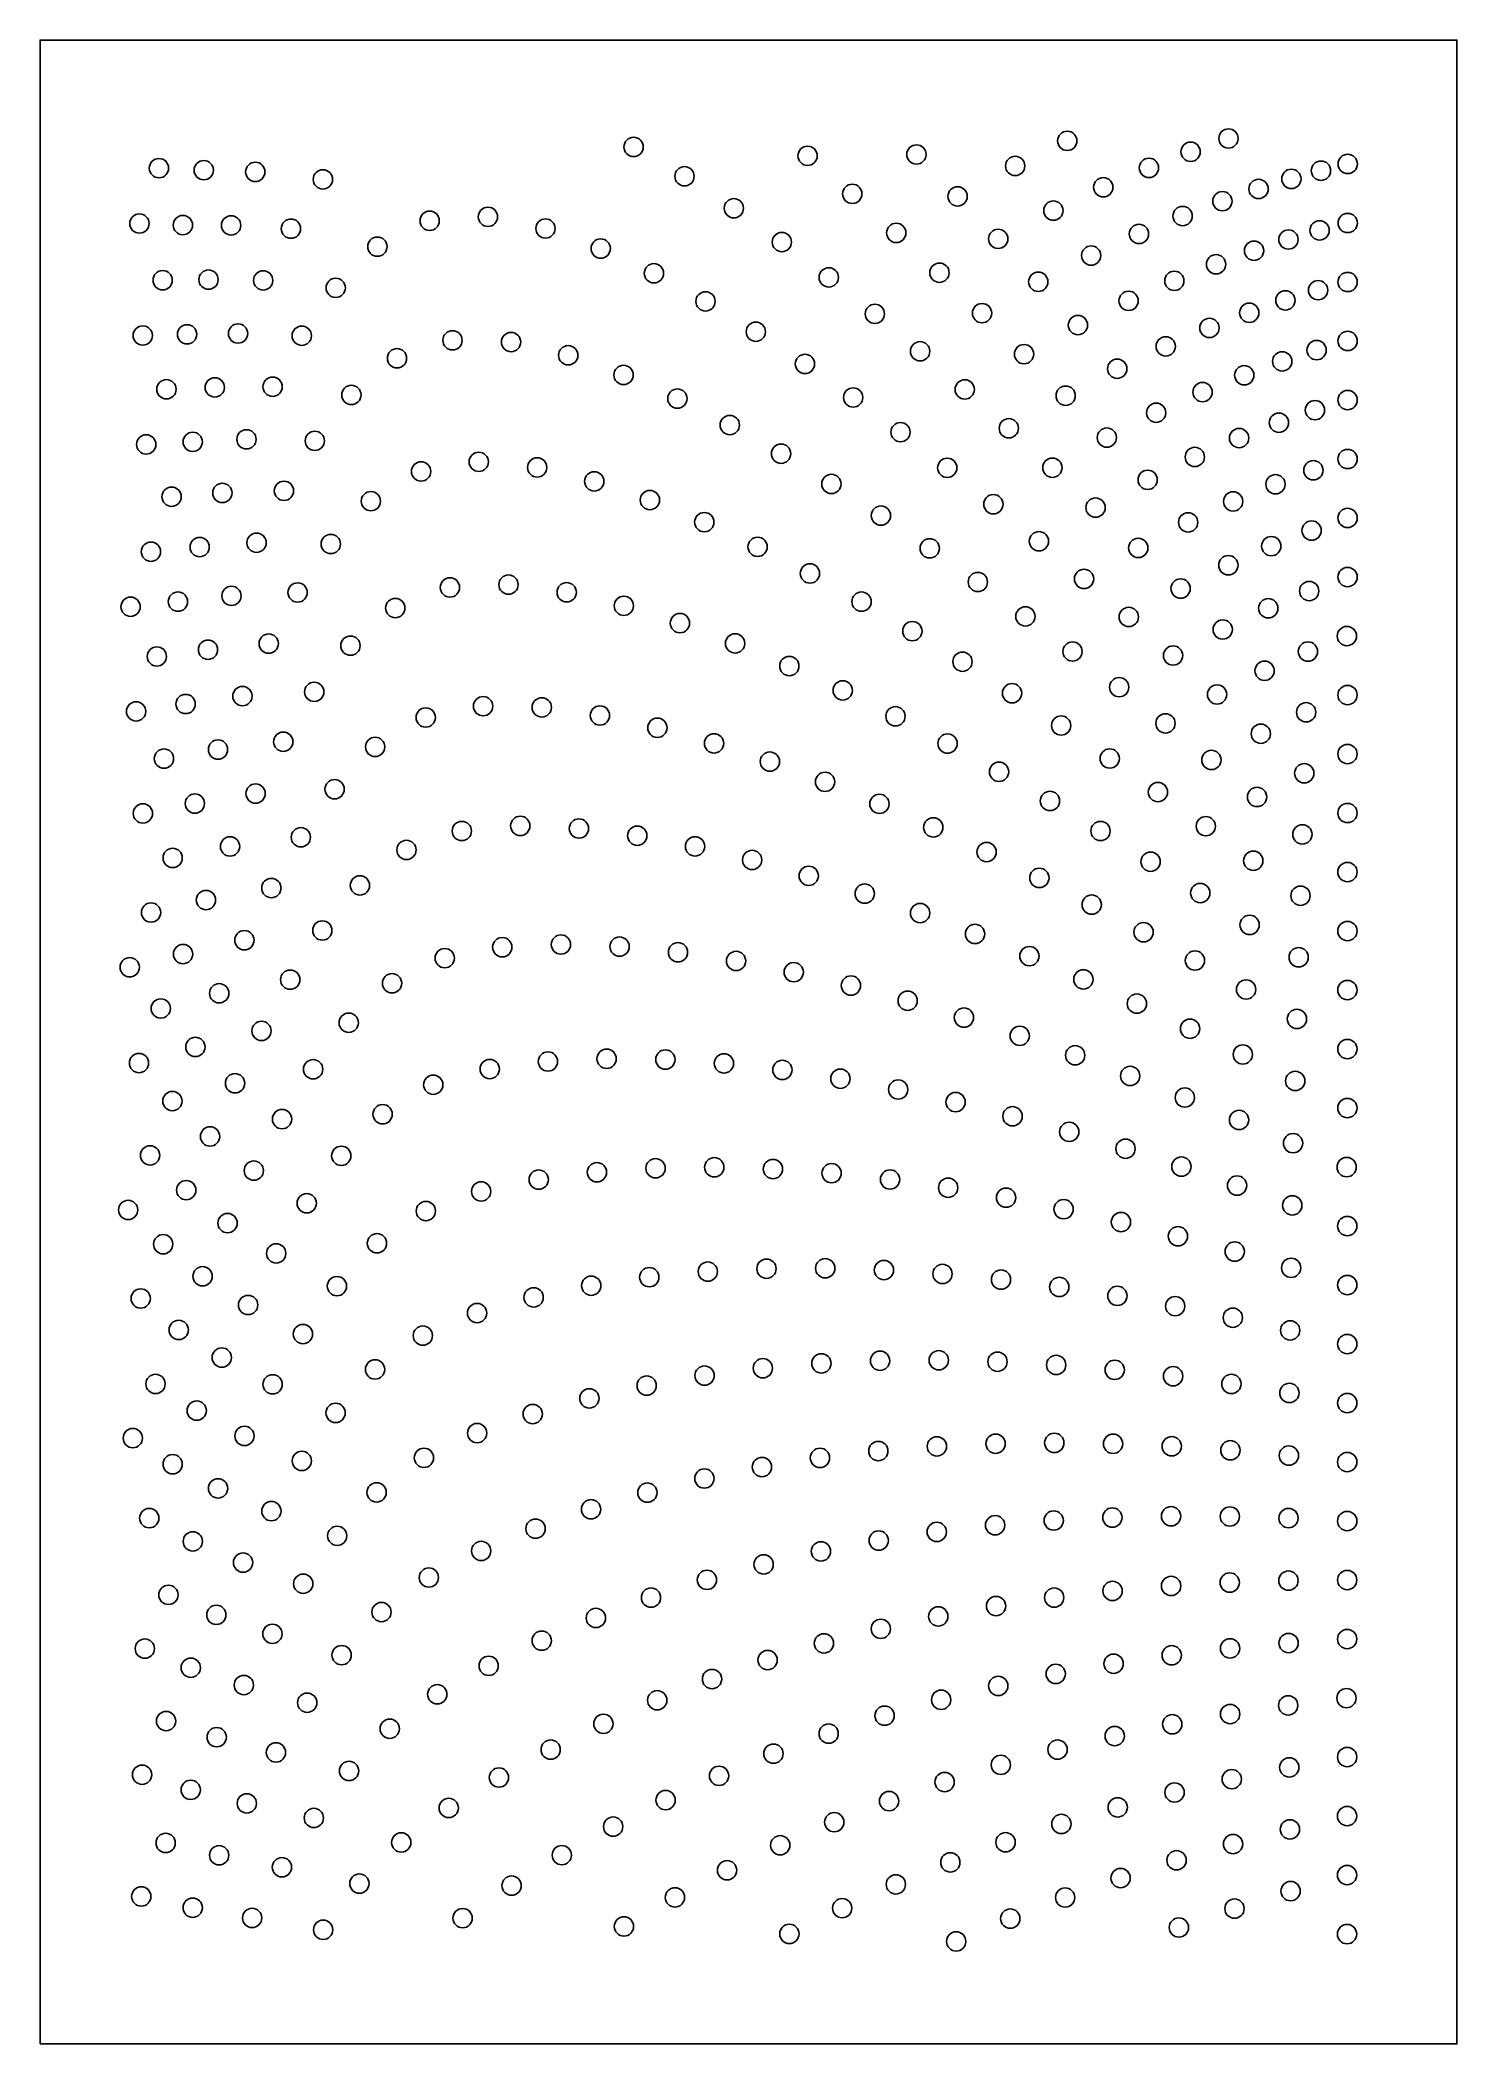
# Model space of a CAD drawing. Header units: millimetres. Extents: x 507 to 837, y -595 to -128.
import ezdxf

# ---------------------------------------------------------------- set-up
doc = ezdxf.new("R2010")
doc.units = ezdxf.units.MM
doc.header["$MEASUREMENT"] = 0
doc.layers.add('Défaut', color=18, linetype='Continuous', true_color=0x000000)

msp = doc.modelspace()

# ---------------------------------------------------------------- linework, layer by layer
at = {"layer": 'Défaut'}
msp.add_lwpolyline([(506.61, -595.01), (836.61, -595.01), (836.61, -128.25), (506.61, -128.25)], close=True, dxfattribs=at)
for centre in [(783.4, -151.17), (644.86, -153.15), (685.37, -155.21), (710.73, -154.9), (745.86, -151.72), (774.58, -154.27), (534.3, -158.08), (544.74, -158.56), (556.74, -158.95), (572.48, -160.7), (656.71, -159.98), (733.72, -157.57), (764.88, -158.02), (798.05, -160.58), (804.95, -158.67), (811.17, -157.11), (695.79, -164.07), (720.31, -164.66), (754.25, -162.53), (790.41, -162.93), (610.93, -169.42), (668.2, -167.42), (742.62, -167.97), (772.72, -169.23), (781.99, -165.78), (529.75, -170.98), (539.87, -171.35), (551.1, -171.41), (565.04, -172.18), (597.35, -170.34), (624.32, -172.14), (706.02, -173.16), (729.77, -174.55), (762.56, -173.4), (797.37, -174.71), (804.62, -172.58), (811.17, -170.86), (585.17, -176.37), (637.18, -176.81), (679.38, -175.3), (751.42, -178.44), (789.35, -177.31), (535.16, -184.19), (545.84, -184.05), (558.57, -184.23), (649.58, -182.58), (690.31, -183.53), (716.08, -182.44), (780.51, -180.48), (575.46, -185.96), (739.11, -184.55), (770.79, -184.33), (796.66, -188.88), (804.28, -186.51), (811.16, -184.6), (661.6, -189.11), (701.04, -192.02), (726, -191.86), (760.14, -188.99), (788.24, -191.77), (530.53, -197.07), (540.85, -196.79), (552.72, -196.6), (567.56, -197.12), (602.67, -198.19), (673.31, -196.19), (748.34, -194.64), (778.97, -195.3), (589.74, -202.37), (616.31, -198.58), (629.62, -201.68), (711.58, -200.74), (735.79, -201.41), (768.79, -199.59), (803.93, -200.47), (811.16, -198.34), (642.51, -206.26), (684.76, -203.68), (757.49, -204.81), (787.08, -206.32), (795.92, -203.09), (536.04, -209.59), (547.3, -209.16), (560.77, -209), (579.11, -210.91), (655.04, -211.76), (695.98, -211.5), (721.98, -209.63), (745.48, -211.08), (777.36, -210.25), (811.15, -212.09), (766.56, -215.06), (803.55, -214.45), (554.68, -221.25), (570.6, -221.6), (667.25, -217.92), (707.02, -219.58), (732.24, -218.68), (755.07, -220.84), (785.88, -220.96), (795.15, -217.37), (531.33, -222.44), (542.17, -221.84), (679.2, -224.59), (775.56, -225.36), (811.15, -225.83), (595.36, -228.73), (608.79, -226.49), (622.39, -227.8), (717.9, -227.88), (742.39, -227.86), (764.58, -230.68), (803.17, -228.46), (537.24, -234.61), (549.06, -233.73), (563.41, -233.24), (635.68, -231.04), (648.64, -235.4), (690.92, -231.64), (794.35, -231.71), (583.65, -235.66), (702.45, -239.01), (728.64, -236.36), (752.44, -237.15), (784.49, -235.72), (811.14, -239.57), (661.32, -240.54), (774.01, -240.59), (802.76, -242.5), (532.44, -247.42), (543.78, -246.35), (557.03, -245.34), (574.32, -245.63), (673.74, -246.29), (713.81, -246.64), (739.26, -244.99), (762.39, -246.54), (793.37, -246.13), (685.93, -252.49), (749.76, -253.76), (783.37, -250.57), (811.14, -253.32), (551.19, -257.71), (566.6, -256.92), (602.07, -255.75), (615.71, -255.09), (629.26, -256.88), (725.03, -254.48), (772.26, -256.01), (802.2, -256.59), (527.69, -260.25), (538.72, -259.06), (589.34, -260.54), (642.58, -260.03), (697.94, -259.06), (736.11, -262.5), (760.18, -262.63), (792.67, -260.6), (655.65, -264.06), (709.77, -265.93), (782.07, -265.55), (810.98, -267.08), (533.81, -271.83), (545.72, -270.25), (559.86, -268.83), (578.9, -269.31), (668.49, -268.79), (747.08, -270.67), (770.5, -271.61), (801.92, -270.68), (681.12, -274.05), (721.45, -273.05), (791.81, -275.16), (553.74, -281.06), (570.46, -280.07), (693.56, -279.73), (733, -280.39), (757.95, -278.98), (780.75, -280.68), (811.13, -280.81), (528.98, -284.63), (540.51, -282.9), (596.42, -286.04), (609.8, -283.41), (623.46, -283.69), (637.01, -285.57), (705.84, -285.77), (801.49, -284.83), (650.39, -288.44), (744.43, -287.91), (768.73, -287.41), (790.93, -289.82), (535.47, -295.63), (548.05, -293.51), (563.25, -291.69), (584.65, -292.89), (663.58, -292.07), (676.59, -296.31), (717.97, -292.11), (755.75, -295.6), (779.43, -295.94), (811.12, -294.55), (729.96, -298.69), (801.05, -299.03), (556.8, -303.76), (575.2, -302.75), (689.43, -301.03), (741.83, -305.49), (766.97, -303.42), (790.05, -304.56), (530.55, -308.39), (542.66, -306.09), (702.11, -306.16), (811.12, -308.29), (567.35, -313.95), (604.84, -312.48), (618.46, -311.29), (632.12, -311.9), (645.7, -313.58), (714.65, -311.63), (753.6, -312.48), (778.12, -311.36), (800.61, -313.27), (537.49, -318.75), (550.85, -316.08), (591.95, -316.89), (659.15, -316.07), (672.46, -319.22), (727.06, -317.39), (765.26, -319.63), (789.18, -319.41), (685.64, -322.92), (739.35, -323.4), (811.11, -322.04), (545.25, -328.56), (560.47, -325.77), (581.11, -325.16), (698.67, -327.07), (776.83, -326.93), (800.18, -327.55), (532.45, -331.47), (711.58, -331.6), (751.54, -329.63), (554.19, -337.92), (572.35, -335.65), (724.37, -336.47), (763.62, -336.06), (788.33, -334.35), (811.11, -335.78), (539.9, -341.15), (600.86, -342.1), (614.26, -339.55), (627.92, -338.92), (641.58, -339.41), (655.19, -340.73), (668.72, -342.76), (737.04, -341.63), (775.6, -342.65), (799.75, -341.89), (527.48, -344.22), (564.87, -347.11), (682.15, -345.37), (749.61, -347.05), (548.33, -350.29), (588.58, -347.96), (695.47, -348.48), (708.68, -352.02), (787.51, -349.4), (811.1, -349.52), (534.72, -353.82), (721.79, -355.94), (762.07, -352.69), (799.34, -356.27), (558.18, -359.04), (578.5, -357.14), (734.79, -360.19), (774.45, -358.53), (542.78, -362.79), (624.9, -366.18), (638.57, -365.54), (652.25, -365.72), (747.7, -364.73), (786.74, -364.54), (811.1, -363.27), (529.65, -366.53), (570.2, -367.99), (611.34, -367.93), (665.9, -366.62), (679.5, -368.13), (693.02, -370.18), (760.51, -369.53), (798.95, -370.71), (537.43, -375.39), (552.01, -371.25), (598.18, -371.59), (706.47, -372.7), (719.84, -375.63), (773.23, -374.56), (562.96, -379.59), (586.39, -378.45), (733.11, -378.93), (785.87, -379.79), (811.09, -377.01), (546.2, -383.63), (746.31, -382.56), (532.23, -388.04), (576.77, -388.14), (759.42, -386.48), (798.44, -385.2), (556.39, -391.59), (622.74, -393.69), (636.31, -391.97), (649.96, -391.04), (663.64, -390.82), (677.31, -391.22), (690.96, -392.19), (704.57, -393.66), (772.44, -390.66), (810.93, -390.77), (540.65, -396.14), (609.34, -396.44), (718.11, -395.57), (731.6, -397.89), (785.4, -395.07), (527.12, -400.74), (568.72, -399.19), (596.46, -401), (745.01, -400.57), (758.36, -403.58), (798.27, -399.69), (550.27, -403.82), (771.64, -406.88), (811.08, -404.5), (535.28, -408.73), (561.6, -410.87), (585.08, -408.52), (784.85, -410.44), (544.46, -416.21), (648.51, -416.41), (662.13, -415.11), (675.8, -414.44), (689.48, -414.34), (703.15, -414.76), (716.8, -415.65), (730.42, -416.97), (798, -414.23), (530.05, -421.37), (575.76, -418.5), (621.57, -421.12), (634.98, -418.4), (744, -418.69), (757.52, -420.76), (811.08, -418.24), (555.06, -422.89), (608.39, -424.77), (770.99, -423.16), (784.41, -425.85), (538.9, -428.7), (567.84, -429.66), (595.76, -430.02), (797.77, -428.8), (548.93, -435.13), (702.25, -435.88), (715.93, -435.76), (729.61, -436.1), (811.07, -431.99), (584.63, -437.9), (661.37, -439.33), (674.95, -437.62), (688.58, -436.49), (743.27, -436.86), (756.9, -438), (770.51, -439.48), (533.5, -441.28), (560.77, -441.37), (634.54, -444.64), (647.89, -441.66), (784.07, -441.28), (797.59, -443.38), (543.1, -447.5), (575.44, -448.02), (621.35, -448.29), (811.07, -445.73), (528.21, -453.9), (554.22, -453.38), (608.41, -452.73), (567.57, -459.2), (596.02, -458.49), (688.26, -458.5), (701.85, -456.91), (715.49, -455.82), (729.16, -455.2), (742.84, -455.01), (756.52, -455.22), (770.19, -455.8), (783.84, -456.73), (797.47, -457.96), (811.06, -459.47), (537.49, -459.98), (661.33, -463.31), (674.75, -460.63), (548.06, -465.6), (584.99, -466.54), (648.05, -466.59), (532.04, -472.53), (560.48, -470.9), (634.93, -470.48), (742.69, -473.09), (756.36, -472.4), (770.03, -472.1), (783.72, -472.15), (797.39, -472.53), (811.06, -473.22), (542.18, -477.95), (575.81, -476.66), (622.01, -474.99), (701.93, -477.76), (715.46, -475.74), (729.05, -474.19), (553.89, -482.89), (609.35, -480.17), (688.48, -480.28), (597.16, -486.37), (661.94, -486.91), (675.14, -483.32), (783.7, -487.54), (797.37, -487.09), (811.05, -486.96), (536.51, -490.41), (567.9, -487.82), (648.9, -491.06), (742.81, -491.04), (756.4, -489.49), (770.04, -488.33), (547.66, -495.07), (586.13, -494.42), (636.06, -495.79), (715.81, -495.43), (729.27, -493.01), (560.73, -499.48), (623.45, -501.08), (702.43, -498.32), (797.4, -501.63), (811.05, -500.71), (531, -502.93), (576.85, -504.45), (676.06, -505.6), (689.18, -501.71), (770.18, -504.48), (783.77, -502.88), (541.71, -507.39), (611.09, -506.94), (663.11, -510.02), (743.17, -508.82), (756.64, -506.45), (554.06, -511.42), (568.83, -515.53), (599.12, -513.57), (650.35, -514.96), (716.48, -514.85), (729.78, -511.62), (810.89, -514.47), (535.96, -519.81), (703.31, -518.55), (783.78, -518.17), (797.31, -516.15), (547.74, -523.56), (588.05, -521.59), (637.82, -520.45), (690.28, -522.73), (756.9, -523.3), (770.31, -520.55), (561.55, -527.12), (625.53, -526.46), (677.42, -527.4), (743.59, -526.45), (811.04, -528.19), (530.37, -532.3), (578.57, -531.43), (613.49, -532.96), (664.75, -532.56), (717.29, -534.01), (730.38, -530.01), (784.17, -533.34), (797.57, -530.6), (541.69, -535.83), (554.76, -538.99), (652.3, -538.22), (704.35, -538.45), (770.84, -536.44), (570.37, -542.38), (601.79, -540.05), (691.58, -543.36), (757.6, -539.91), (811.03, -541.94), (535.86, -548.2), (590.73, -548.08), (640.08, -544.39), (731.48, -548.04), (744.48, -543.77), (797.71, -545.03), (548.32, -551.07), (628.13, -551.04), (679, -548.73), (718.62, -552.72), (771.31, -552.24), (784.46, -548.46), (562.94, -553.86), (580.97, -557.66), (666.62, -554.57), (758.27, -556.38), (811.03, -555.68), (530.18, -560.66), (616.43, -558.14), (654.48, -560.88), (705.93, -557.84), (745.36, -560.91), (797.87, -559.42), (542.16, -563.28), (556, -565.66), (605.03, -565.71), (693.43, -563.39), (732.59, -565.82), (784.8, -563.49), (572.54, -568.42), (642.6, -567.65), (681.13, -569.38), (719.98, -571.14), (771.85, -567.9), (811.02, -569.43)]:
    msp.add_circle(centre, 2.25, dxfattribs=at)

doc.saveas('drawing.dxf')
